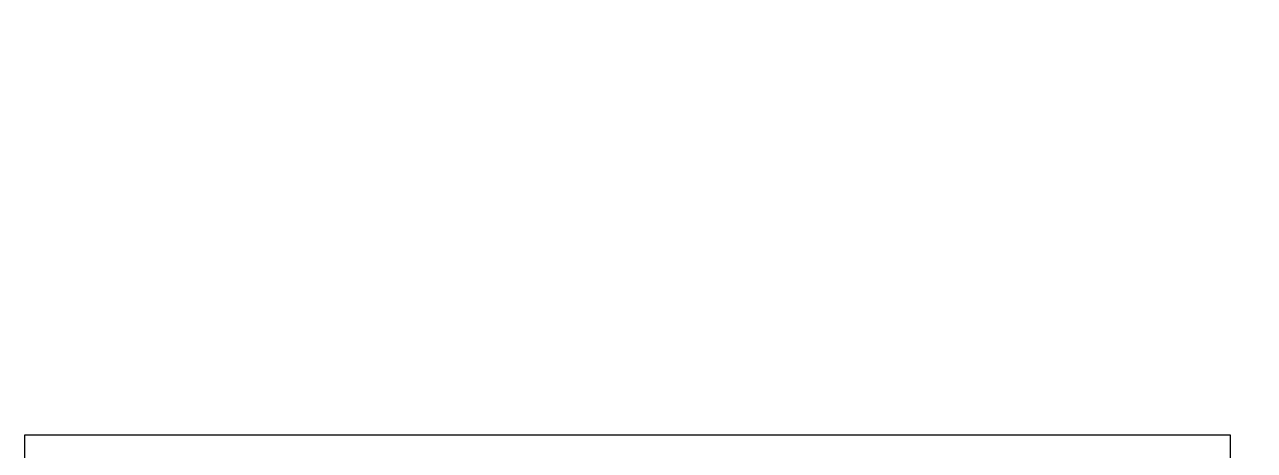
# Model space of a CAD drawing. Header units: millimetres. Extents: x 7185 to 8369, y 2371 to 4859.
# Drawn here: x 7185 to 7791, y 2783 to 2993 of the extents above; entities that cross this region are included whole.
import ezdxf

# ---------------------------------------------------------------- set-up
doc = ezdxf.new("R2010")
doc.units = ezdxf.units.MM
doc.layers.add('剖面线层', color=2, linetype='Continuous', lineweight=25)
pattern_1 = [(45, (7270.7519, 4468.92303), (-0.4490128, 0.4490128), [])]

msp = doc.modelspace()

# ---------------------------------------------------------------- hatches: boundary and pattern name
at = {"layer": '剖面线层'}
h = msp.add_hatch(dxfattribs=at)
h.set_pattern_fill('ANSI31', color=256, scale=0.2)
h.set_pattern_definition(pattern_1)
h.paths.add_polyline_path([(7309.42, 2559.94), (7307.49, 2559.94), (7307.49, 2565.52), (7306.49, 2565.52), (7306.49, 2558.64), (7309.42, 2558.64)])
h.paths.add_polyline_path([(7309.11, 2560.55), (7308.81, 2560.55, -0.309941), (7308.53, 2560.55), (7308.07, 2560.55, -0.309941), (7307.78, 2560.55), (7307.49, 2560.55), (7307.49, 2559.94), (7309.11, 2559.94)], flags=17)
h.paths.add_polyline_path([(7309.11, 2561.57), (7307.49, 2561.57), (7307.49, 2560.96), (7307.78, 2560.96, -0.309941), (7308.07, 2560.96), (7308.53, 2560.96, -0.309941), (7308.81, 2560.96), (7309.11, 2560.96)], flags=17)
h.paths.add_polyline_path([(7309.42, 2554.64), (7306.49, 2554.64), (7306.49, 2547.76), (7307.49, 2547.76), (7307.49, 2553.34), (7309.42, 2553.34)])
h.paths.add_polyline_path([(7309.11, 2553.34), (7307.49, 2553.34), (7307.49, 2552.74), (7307.78, 2552.74, -0.309941), (7308.07, 2552.74), (7308.53, 2552.74, -0.309941), (7308.81, 2552.74), (7309.11, 2552.74)], flags=17)
h.paths.add_polyline_path([(7309.11, 2552.32), (7308.81, 2552.32, -0.309941), (7308.53, 2552.32), (7308.07, 2552.32, -0.309941), (7307.78, 2552.32), (7307.49, 2552.32), (7307.49, 2551.72), (7309.11, 2551.72)], flags=17)
h.paths.add_polyline_path([(8367.2, 4858.19), (8369.12, 4858.19), (8369.12, 4859.38), (8367.2, 4859.38)], flags=9)
h = msp.add_hatch(dxfattribs=at)
h.set_pattern_fill('ANSI31', color=256, scale=0.2)
h.set_pattern_definition(pattern_1)
h.paths.add_polyline_path([(7311.62, 2559.04), (7311.62, 2556.64), (7312.25, 2556.64), (7314.84, 2559.23), (7314.84, 2559.43, -1.160876), (7314.98, 2560.39, -0.198746), (7317.79, 2559.66), (7317.79, 2560.6, 0.405398)])
h.paths.add_polyline_path([(7312.25, 2556.64), (7311.62, 2556.64), (7311.62, 2554.24, 0.405398), (7317.79, 2552.68), (7317.79, 2553.59, -0.285368), (7315.3, 2553.59)])
h.paths.add_polyline_path([(7315.3, 2553.94), (7315.3, 2553.59, 0.285368), (7317.79, 2553.59), (7317.79, 2553.94, -0.285368)], flags=17)
h.paths.add_polyline_path([(7317.79, 2553.94), (7317.79, 2554.64), (7315.3, 2554.64), (7315.3, 2553.94, 0.285368)], flags=17)
h.paths.add_polyline_path([(7315.3, 2559.04), (7315.3, 2558.64), (7316.79, 2558.64, 0.414214), (7316.39, 2559.04)], flags=17)
h.paths.add_polyline_path([(7315.78, 2559.52, -0.099854), (7315.73, 2559.74), (7315.3, 2559.56), (7315.3, 2559.32)], flags=17)
h.paths.add_polyline_path([(7316.87, 2559.6, -0.098424), (7316.77, 2559.39), (7317.79, 2558.96), (7317.79, 2559.2)], flags=17)
h.paths.add_polyline_path([(8367.2, 4858.19), (8369.12, 4858.19), (8369.12, 4859.38), (8367.2, 4859.38)], flags=9)

# ---------------------------------------------------------------- linework, layer by layer
for p, q in [((7185.27, 2790.52), (7185.27, 2370.52)), ((7779.27, 2790.52), (7185.27, 2790.52)), ((7779.27, 2370.52), (7779.27, 2790.52))]:
    msp.add_line(p, q)

doc.saveas('drawing.dxf')
